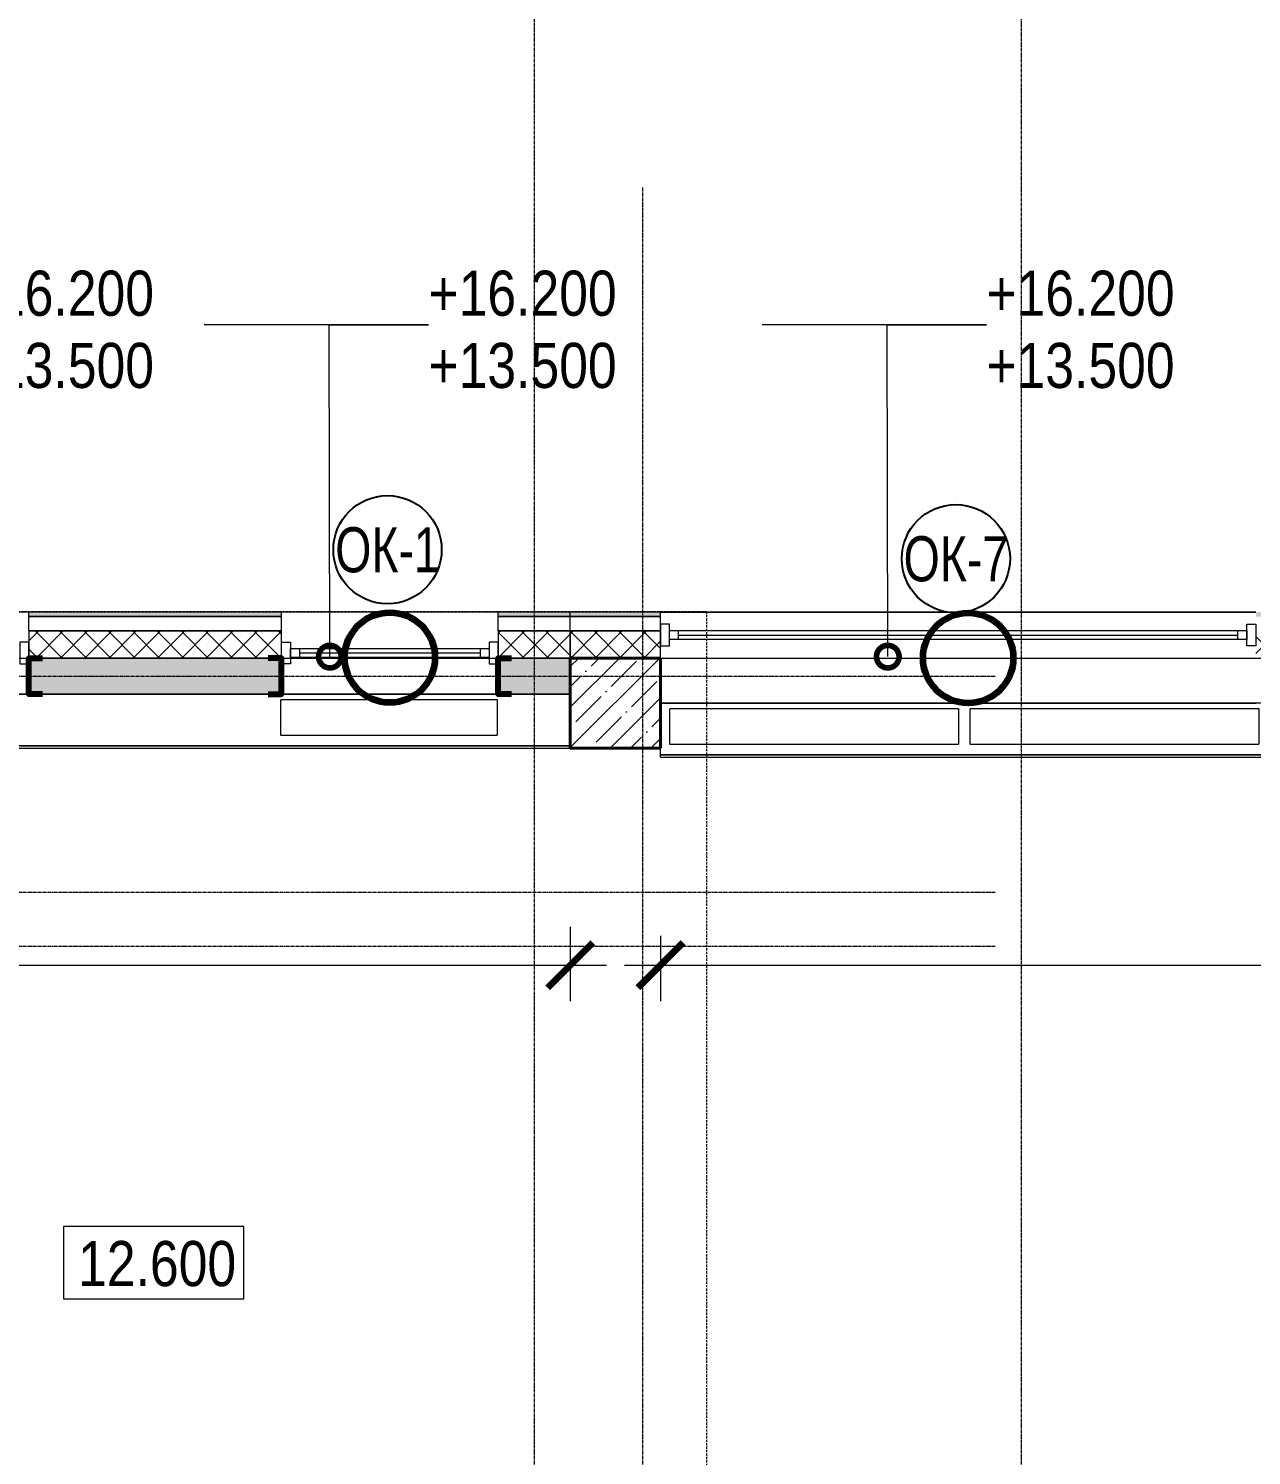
# Model space of a CAD drawing. Header units: millimetres. Extents: x -231292 to 573618, y -153144 to 564035.
# Drawn here: x 130127 to 136904, y 375381 to 383291 of the extents above; entities that cross this region are included whole.
import ezdxf
from ezdxf import colors
from ezdxf.entities.mleader import LeaderData, LeaderLine
from ezdxf.enums import TextEntityAlignment as Align
from ezdxf.math import Vec2, Vec3

# ---------------------------------------------------------------- set-up
doc = ezdxf.new("R2010")
doc.units = ezdxf.units.MM
for name, pattern in [('CENTER2', [28.575000000000003, 19.05, -3.175, 3.175, -3.175]), ('DASHED', [19.049999999999997, 12.7, -6.35]), ('HIDDEN2', [4.762499999999999, 3.175, -1.5875])]:
    doc.linetypes.add(name, pattern=pattern)
doc.layers.get('0').update_dxf_attribs({"color": 250})
doc.layers.get('Defpoints').update_dxf_attribs({"color": 250})
for name, color, linetype, lineweight in [('A-Wall_Материал_Газоблок_Контур', 250, 'Continuous', 0), ('АР_Колонны', 250, 'Continuous', 35), ('АР_Окна', 250, 'Continuous', 5), ('АР_Окна марка', 250, 'Continuous', 9), ('АР_Отметка', 7, 'Continuous', 13), ('АР_Отопительные приборы', 250, 'HIDDEN2', 0), ('АР_Проем', 250, 'Continuous', 0), ('АР_Размеры обшивки', 250, 'Continuous', 5), ('АР_Стены ЖБ', 250, 'Continuous', 35), ('АР_Стены ПЕНОблок', 250, 'Continuous', 20), ('АР_Тонкая', 250, 'Continuous', 5), ('АР_Утеплитель', 250, 'Continuous', 0), ('АР_Штриховка', 250, 'Continuous', 0), ('Зашивка радиаторов тип 1 (фанера и МДФ)', 250, 'Continuous', 0), ('КМ_Фахверки', 250, 'Continuous', 80), ('Марка окна', 250, 'Continuous', 0), ('РД_Воронки с кровли', 250, 'Continuous', 18), ('РД_Оси_100', 250, 'Continuous', 0)]:
    doc.layers.add(name, color=color, linetype=linetype, lineweight=lineweight)
doc.layers.add('АР_Делит', color=250, linetype='Continuous', lineweight=0, plot=False)
doc.layers.add('ОВ_КЛАПАНЫ', color=250, linetype='Continuous', lineweight=13, plot=False)
doc.styles.add('Arial_09', font='ARIALN.TTF', dxfattribs={"width": 0.9})
doc.styles.add('Arial_Narrow_08', font='ARIALN.TTF', dxfattribs={"width": 0.8})
doc.styles.add('Isocpeur3', font='isocpeur.ttf')
doc.styles.add('style1', font='ARIALN.TTF')
doc.dimstyles.new('Dim200_ареал', dxfattribs={"dimscale": 100, "dimtxt": 5, "dimasz": 2.5, "dimexe": 2, "dimexo": 2, "dimgap": 1, "dimtad": 1, "dimzin": 12, "dimdsep": 46, "dimtxsty": 'style1', "dimblk": 'ARCHTICK', "dimcen": 3, "dimdle": 2, "dimclrd": 256, "dimclre": 256, "dimaunit": 1, "dimadec": 0, "dimazin": 3, "dimtfac": 1, "dimtmove": 1, "dimatfit": 3, "dimldrblk": 'OPEN30', "dimfxl": 5, "dimfxlon": 1, "dimtolj": 1, "dimtzin": 0, "dimlwd": 9, "dimlwe": 9, "dimarcsym": 0})

# ---------------------------------------------------------------- blocks, each defined once
blk = doc.blocks.new('Отметка_план')
at = {"color": 7}
blk.add_lwpolyline([(0, 0), (10, 0), (10, 4), (0, 4)], close=True, dxfattribs=at)
at = {"style": 'Arial_Narrow_08', "width": 0.8}
blk.add_attdef('OTMG', text='', height=2.5, dxfattribs=at).set_placement((9.062177681735086, 0.7021629624557271), align=Align.RIGHT)
blk = doc.blocks.new('_DotSmall')
at = {"color": 0, "linetype": 'ByBlock', "const_width": 0.5}
blk.add_lwpolyline([(-0.0625, 0, 1), (0.0625, 0, 1)], format="xyb", close=True, dxfattribs=at)
blk = doc.blocks.new('Ф_пеноблок 200')
at = {"layer": 'КМ_Фахверки'}
blk.add_lwpolyline([(0, -75), (0, 0), (200, 0), (200, -75)], dxfattribs=at)
blk = doc.blocks.new('СОШ_2200_АР_ОСИ_М100_28.05.24')
at = {"layer": 'АР_Делит', "color": 5, "linetype": 'DASHED'}
blk.add_lwpolyline([(114955.0000000006, 135155), (114955.0000000003, -355.000000000844), (93595.0364531807, -355), (93595.0364531807, 13854.99999999997), (94145, 13854.99999999997), (94145, 68319.99991821285), (66055, 68319.99991821285), (66055, 13857.73031232829), (83455, 13857.73031232829), (83455, -355.0000000000291), (45245, -355.0000000004948), (45245.00000000003, 13145.00000000018), (44694.99999999991, 13145.00000000018), (44694.99999999991, 26755.00000000066), (45245, 26755.00000000087), (45245, 68319.99999999974), (20455.00000000081, 68319.9999999995), (20454.99993193266, 26754.99999999997), (27955, 26755.0000000009), (27955, 13145.0000000002), (-355.000000000291, 13144.99999999985), (-355.000000000291, 100855.0000081791), (37145, 100854.9999999999), (37145, 129155)], dxfattribs=at)
at = {"layer": 'РД_Оси_100', "linetype": 'CENTER2'}
for p, q in [((85199.99999999965, -6155.000000000844), (85199.99999999965, 139938.6787630788)), ((33000, 13499.99999999985), (85055, 13499.99999999997))]:
    blk.add_line(p, q, dxfattribs=at)
for points in [[(82499.99999999994, 139938.6787630788), (82500, -6155.000000000873)], [(83100, 16208.19462476458), (83100, -6155.00000000088)], [(85055, 12300.0000000002), (33500, 12300.00000000008), (33000.00000000002, 12450.00000000003)], [(85055, 11999.99999999997), (33500, 12000.00000000009), (33000.00000000002, 11850.00000000013)]]:
    blk.add_lwpolyline(points, dxfattribs=at)
blk = doc.blocks.new('Bottom_L_1200')
at = {"layer": 'АР_Отопительные приборы'}
blk.add_lwpolyline([(600, -99.9999999999909), (-600, -99.9999999999909), (-600, 100.0000000000091), (600, 100.0000000000091)], close=True, dxfattribs=at)
blk = doc.blocks.new('Bottom_L_1600')
at = {"layer": 'АР_Отопительные приборы'}
blk.add_lwpolyline([(800, -99.9999999999909), (-800, -99.9999999999909), (-800, 100.0000000000091), (800, 100.0000000000091)], close=True, dxfattribs=at)
blk = doc.blocks.new('_ArchTick')
at = {"color": 0, "linetype": 'ByBlock', "const_width": 0.15}
blk.add_lwpolyline([(-0.5, -0.5), (0.5, 0.5)], dxfattribs=at)
blk = doc.blocks.new('*D1021')
at = {"layer": 'Defpoints', "color": 0, "transparency": 16777216}
for p in [(117348.2989753523, 378510.7522767506), (133128.7676592795, 378510.7523051399), (133128.7676592795, 378098.752284774)]:
    blk.add_point(p, dxfattribs=at)
at = {"layer": 'АР_Размеры обшивки', "lineweight": 9, "transparency": 16777216}
for p, q in [((117348.2989753523, 378310.7522767506), (117348.2989753523, 377898.752284774)), ((133128.7676592795, 378310.7523051399), (133128.7676592795, 377898.752284774)), ((117148.2989753523, 378098.752284774), (133328.7676592795, 378098.752284774))]:
    blk.add_line(p, q, dxfattribs=at)
at = {"layer": 'АР_Размеры обшивки', "lineweight": 9, "transparency": 16777216, "xscale": 250, "yscale": 250, "zscale": 250, "rotation": 180}
blk.add_blockref('_ArchTick', (117348.2989753523, 378098.752284774), dxfattribs=at)
at = {"layer": 'АР_Размеры обшивки', "lineweight": 9, "transparency": 16777216, "xscale": 250, "yscale": 250, "zscale": 250}
blk.add_blockref('_ArchTick', (133128.7676592795, 378098.752284774), dxfattribs=at)
at = {"layer": 'АР_Размеры обшивки', "color": 0, "transparency": 16777216, "insert": (125238.5333173159, 378454.0387786349), "char_height": 500, "attachment_point": 5, "style": 'style1'}
blk.add_mtext('\\A1;15780', dxfattribs=at)
blk = doc.blocks.new('_Open30')
at = {"color": 0, "linetype": 'ByBlock', "lineweight": -2}
for p, q in [((-1, 0.26794919), (0, 0)), ((0, 0), (-1, -0.26794919)), ((0, 0), (-1, 0))]:
    blk.add_line(p, q, dxfattribs=at)
blk = doc.blocks.new('*D1038')
at = {"layer": 'Defpoints', "color": 0, "transparency": 16777216}
for p in [(133628.7676571318, 378460.7522348897), (144278.8041116618, 378460.7522769548), (144278.8041116618, 378098.7522565889)]:
    blk.add_point(p, dxfattribs=at)
at = {"layer": 'АР_Размеры обшивки', "lineweight": 9, "transparency": 16777216}
for p, q in [((133628.7676571318, 378260.7522348897), (133628.7676571318, 377898.7522565889)), ((144278.8041116618, 378260.7522769548), (144278.8041116618, 377898.7522565889)), ((133428.7676571318, 378098.7522565889), (144478.8041116618, 378098.7522565889))]:
    blk.add_line(p, q, dxfattribs=at)
at = {"layer": 'АР_Размеры обшивки', "lineweight": 9, "transparency": 16777216, "xscale": 250, "yscale": 250, "zscale": 250, "rotation": 180}
blk.add_blockref('_ArchTick', (133628.7676571318, 378098.7522565889), dxfattribs=at)
at = {"layer": 'АР_Размеры обшивки', "lineweight": 9, "transparency": 16777216, "xscale": 250, "yscale": 250, "zscale": 250}
blk.add_blockref('_ArchTick', (144278.8041116618, 378098.7522565889), dxfattribs=at)
at = {"layer": 'АР_Размеры обшивки', "color": 0, "transparency": 16777216, "insert": (138953.7858843968, 378454.0387504497), "char_height": 500, "attachment_point": 5, "style": 'style1'}
blk.add_mtext('\\A1;10650', dxfattribs=at)
blk = doc.blocks.new('МОК-Наименование')
at = {"layer": 'Defpoints'}
blk.add_circle((0, 0), 3, dxfattribs=at)
at = {"color": 0, "linetype": 'ByBlock', "lineweight": -2, "style": 'Isocpeur3', "width": 0.8, "flags": 4}
blk.add_attdef('АР-ОКНО:НАИМЕНОВАНИЕ', text='', height=2.5, dxfattribs=at).set_placement((-1.4210854715202e-14, 0), align=Align.MIDDLE)

msp = doc.modelspace()

# ---------------------------------------------------------------- linework, layer by layer
at = {"layer": 'A-Wall_Материал_Газоблок_Контур', "linetype": 'Continuous', "lineweight": 0}
for p, q in [((128928.7702838739, 379601.7525311889), (130128.7702838739, 379601.7525311889)), ((131528.7676592807, 379601.7525311889), (132728.7676592807, 379601.7525311889))]:
    msp.add_line(p, q, dxfattribs=at)
at = {"layer": 'АР_Колонны', "linetype": 'HIDDEN2', "lineweight": 25}
for p, q in [((133628.7676592795, 379801.7525311889), (133628.7676592795, 379301.7525311889)), ((133628.7676592795, 379301.7525311889), (133128.7676592795, 379301.7525311889))]:
    msp.add_line(p, q, dxfattribs=at)
at = {"layer": 'АР_Колонны', "linetype": 'Continuous', "lineweight": 35}
for p, q in [((133628.7676592795, 379301.7525311889), (133628.7676592795, 379801.7525311889)), ((133128.7676592795, 379301.7525311889), (133628.7676592795, 379301.7525311889))]:
    msp.add_line(p, q, dxfattribs=at)
at = {"layer": 'АР_Окна', "linetype": 'Continuous', "lineweight": 5}
for p, q in [((133728.7676592807, 379904.2525311889), (133728.7676592807, 379954.2525311889)), ((136828.7676592807, 379904.2525311889), (136828.7676592807, 379954.2525311889)), ((130128.7702838739, 379601.7525311889), (128928.7702838739, 379601.7525311889)), ((132728.7676592807, 379601.7525311889), (131528.7676592807, 379601.7525311889))]:
    msp.add_line(p, q, dxfattribs=at)
for points in [[(133678.7676592807, 379989.2525311889), (133628.7676592807, 379989.2525311889), (133628.7676592807, 379869.2525311889), (133678.7676592807, 379869.2525311889)], [(136878.7676592807, 379989.2525311889), (136928.7676592807, 379989.2525311889), (136928.7676592807, 379869.2525311889), (136878.7676592807, 379869.2525311889)]]:
    msp.add_lwpolyline(points, close=True, dxfattribs=at)
at = {"layer": 'АР_Проем', "linetype": 'Continuous', "lineweight": 0}
msp.add_line((133628.7676592795, 379551.7525311889), (136928.7676592795, 379551.7525311889), dxfattribs=at)
at = {"layer": 'АР_Стены ЖБ', "linetype": 'Continuous', "lineweight": 40}
for p, q in [((133628.7676592795, 379301.7525311889), (133628.7676592795, 379801.7525311889)), ((133128.7676592795, 379301.7525311889), (133628.7676592795, 379301.7525311889))]:
    msp.add_line(p, q, dxfattribs=at)
at = {"layer": 'АР_Стены ПЕНОблок', "linetype": 'Continuous', "lineweight": 20}
for p, q in [((130128.7702838739, 379601.7525311889), (131528.7676592807, 379601.7525311889)), ((132728.7676592807, 379601.7525311889), (133128.7676592795, 379601.7525311889))]:
    msp.add_line(p, q, dxfattribs=at)
at = {"layer": 'АР_Тонкая', "linetype": 'Continuous', "lineweight": 5}
msp.add_line((133628.7676592807, 379951.7525311889), (133628.7676592807, 380056.7525311889), dxfattribs=at)
at = {"layer": 'АР_Утеплитель', "linetype": 'Continuous', "lineweight": 0}
msp.add_line((133628.7676592807, 379801.7525311889), (133628.7676592807, 379951.7525311889), dxfattribs=at)
at = {"layer": 'Зашивка радиаторов тип 1 (фанера и МДФ)', "linetype": 'Continuous', "lineweight": 0}
for p, q in [((133128.7676592775, 379601.7525468777), (117348.2989753502, 379601.7525184884)), ((133128.7676598172, 379301.7525468777), (133128.7676592775, 379601.7525468777)), ((144278.8041124615, 379551.7525186926), (133628.7676592775, 379551.7525470819)), ((133628.7676584778, 379251.7525470819), (133628.7676592775, 379551.7525470819)), ((117348.2989758674, 379314.2525184884), (133128.7676597947, 379314.2525468777)), ((133128.7676597947, 379314.2525468777), (117348.2989758674, 379314.2525184884)), ((117348.2989758899, 379301.7525184884), (133128.7676598172, 379301.7525468777)), ((133628.7676585111, 379264.2525470819), (144278.8041116951, 379264.2525186926)), ((144278.8041116951, 379264.2525186926), (133628.7676585111, 379264.2525470819)), ((133628.7676584778, 379251.7525470819), (144278.8041116618, 379251.7525186926))]:
    msp.add_line(p, q, dxfattribs=at)

# ---------------------------------------------------------------- block references
at = {"layer": 'АР_Отметка'}
ref = msp.add_blockref('Отметка_план', (130319.7494847882, 376249.8700282668), dxfattribs=dict(at, xscale=100, yscale=100, zscale=100))
ref.add_attrib('OTMG', '12.600', dxfattribs={"layer": '0', "color": 0, "height": 249.9999999999999, "style": 'style1'}).set_placement((131277.1674418523, 376569.6865150708), align=Align.TOP_RIGHT)
at = {"layer": 'АР_Отопительные приборы', "rotation": 180}
for name, p in [('Bottom_L_1200', (132124.4519953105, 379471.7525311889)), ('Bottom_L_1600', (134480.2140208913, 379421.7525311889)), ('Bottom_L_1600', (136145.4466966346, 379421.7525311889))]:
    msp.add_blockref(name, p, dxfattribs=at)

# ---------------------------------------------------------------- dimensions: what is measured, and where the dimension line sits
at = {"layer": 'АР_Размеры обшивки'}
for base, p1, p2, picture, middle in [((133128.7676592795, 378098.752284774), (117348.2989753523, 378510.7522767506), (133128.7676592795, 378510.7523051399), '*D1021', (125238.5333173159, 378454.0387786349)), ((144278.8041116618, 378098.7522565889), (133628.7676571318, 378460.7522348897), (144278.8041116618, 378460.7522769548), '*D1038', (138953.7858843968, 378454.0387504497))]:
    dim = msp.add_linear_dim(base=base, p1=p1, p2=p2, dimstyle='Dim200_ареал', override={"dimdec": 0}, dxfattribs=at)
    dim.commit()
    dim.dimension.update_dxf_attribs({"geometry": picture, "text_midpoint": middle})

# ---------------------------------------------------------------- leaders
at = {"layer": 'Марка окна', "lineweight": 0, "ltscale": 20}
ml = msp.add_multileader_mtext('Standard', dxfattribs=at)
ml.set_content('+16.200\\P+13.500', color=256, style='style1')
ml.set_leader_properties(color=256, linetype='ByLayer', lineweight=-1)
ml.set_arrow_properties(name='DOTSMALL')
ml.build(insert=Vec2(0, 0))
ml.multileader.update_dxf_attribs({"text_left_attachment_type": 6, "text_right_attachment_type": 6, "dogleg_length": 200, "arrow_head_size": 250})
ctx = ml.context
ctx.base_point, ctx.char_height, ctx.arrow_head_size, ctx.landing_gap_size, ctx.plane_origin = Vec3(129778.7575235172, 381649.0330427396), 250, 250, 0, Vec3(127552.3993693342, 380195.4022245649)
ctx.left_attachment, ctx.right_attachment = 6, 6
notes = []
notes.append((ctx, [(1, (1, 1, 0), (129228.7134683986, 381649.0330427396), (1, 0), 550.0440551186039, [(0, [(129232.499427094, 379809.2201534651)], 0, [])])]))
ctx.mtext.insert, ctx.mtext.line_spacing_factor, ctx.mtext.flow_direction = Vec3(129778.7575235172, 381949.0330427396), 0.9600000000000002, 5
ctx.mtext.has_bg_fill, ctx.mtext.bg_color, ctx.mtext.bg_scale_factor, ctx.mtext.bg_transparency, ctx.mtext.use_window_bg_color = 1, -1027028792, 1.5, 0, 1
ml = msp.add_multileader_mtext('Standard', dxfattribs=at)
ml.set_content('+16.200\\P+13.500', color=256, style='style1')
ml.set_leader_properties(color=256, linetype='ByLayer', lineweight=-1)
ml.set_arrow_properties(name='DOTSMALL')
ml.build(insert=Vec2(0, 0))
ml.multileader.update_dxf_attribs({"text_left_attachment_type": 6, "text_right_attachment_type": 6, "dogleg_length": 200, "arrow_head_size": 250})
ctx = ml.context
ctx.base_point, ctx.char_height, ctx.arrow_head_size, ctx.landing_gap_size, ctx.plane_origin = Vec3(132342.8382888982, 381649.0330427396), 250, 250, 0, Vec3(130116.4801347152, 380195.4022245649)
ctx.left_attachment, ctx.right_attachment = 6, 6
notes.append((ctx, [(1, (1, 1, 0), (131792.7942337796, 381649.0330427396), (1, 0), 550.0440551186039, [(0, [(131796.5801924749, 379809.2201534651)], 0, [])])]))
ctx.mtext.insert, ctx.mtext.line_spacing_factor, ctx.mtext.flow_direction = Vec3(132342.8382888982, 381949.0330427396), 0.9600000000000002, 5
ctx.mtext.has_bg_fill, ctx.mtext.bg_color, ctx.mtext.bg_scale_factor, ctx.mtext.bg_transparency, ctx.mtext.use_window_bg_color = 1, -1027028792, 1.5, 0, 1
ml = msp.add_multileader_mtext('Standard', dxfattribs=at)
ml.set_content('+16.200\\P+13.500', color=256, style='style1')
ml.set_leader_properties(color=256, linetype='ByLayer', lineweight=-1)
ml.set_arrow_properties(name='DOTSMALL')
ml.build(insert=Vec2(0, 0))
ml.multileader.update_dxf_attribs({"text_left_attachment_type": 6, "text_right_attachment_type": 6, "dogleg_length": 200, "arrow_head_size": 250})
ctx = ml.context
ctx.base_point, ctx.char_height, ctx.arrow_head_size, ctx.landing_gap_size, ctx.plane_origin = Vec3(135434.6946631624, 381649.0330427396), 250, 250, 0, Vec3(133208.3365089794, 380195.4022245649)
ctx.left_attachment, ctx.right_attachment = 6, 6
notes.append((ctx, [(1, (1, 1, 0), (134884.6506080438, 381649.0330427396), (1, 0), 550.0440551186039, [(0, [(134888.4365667392, 379809.2201534651)], 0, [])])]))
ctx.mtext.insert, ctx.mtext.line_spacing_factor, ctx.mtext.flow_direction = Vec3(135434.6946631624, 381949.0330427396), 0.9600000000000002, 5
ctx.mtext.has_bg_fill, ctx.mtext.bg_color, ctx.mtext.bg_scale_factor, ctx.mtext.bg_transparency, ctx.mtext.use_window_bg_color = 1, -1027028792, 1.5, 0, 1
at = {"layer": 'РД_Воронки с кровли', "lineweight": 70}
ml = msp.add_multileader_mtext('Standard', dxfattribs=at)
ml.set_content('ВК_Под потолком 4 этажа уйдет в с.у. соседний. ниже опускать не надо.', color=256, style='style1')
ml.set_leader_properties(color=256)
ml.build(insert=Vec2(0, 0))
ml.multileader.update_dxf_attribs({"has_dogleg": 0, "text_left_attachment_type": 6, "text_right_attachment_type": 6, "arrow_head_size": 500, "scale": 100})
ctx = ml.context
ctx.base_point, ctx.scale, ctx.char_height, ctx.arrow_head_size, ctx.landing_gap_size, ctx.plane_origin, ctx.plane_x_axis, ctx.plane_y_axis = Vec3(89976.72127850856, 372153.4945134323), 100, 300, 500, 50, Vec3(64943.19160450598, 362296.3945688576), Vec3(1, 1.017037829441319e-08), Vec3(-1.017037829441319e-08, 1)
ctx.left_attachment, ctx.right_attachment = 6, 6
notes.append((ctx, [(0, (1, 1, 0), (94475.6489729151, 372153.4945591881), (-1, -1.017037829441319e-08), 8, [(1, [(102928.7676592808, 377981.7540819303)], 0, [])])]))
ctx.mtext.insert, ctx.mtext.text_direction, ctx.mtext.rotation, ctx.mtext.width, ctx.mtext.defined_height, ctx.mtext.flow_direction = Vec3(90028.76765928075, 372541.6936954078), Vec3(1, 1.017037829441319e-08), 1.017037829441319e-08, 4538.94863081179, 395.1569591607427, 5
for ctx, leaders in notes:
    for number, flags, end, landing, length, lines in leaders:
        leader = LeaderData()
        leader.index, (leader.has_last_leader_line, leader.has_dogleg_vector, leader.attachment_direction) = number, flags
        leader.last_leader_point, leader.dogleg_vector, leader.dogleg_length = Vec3(end), Vec3(landing), length
        for number, points, colour, breaks in lines:
            line = LeaderLine()
            line.index, line.vertices, line.color, line.breaks = number, Vec3.list(points), colors.encode_raw_color(colour), breaks
            leader.lines.append(line)
        ctx.leaders.append(leader)

# ---------------------------------------------------------------- next in the draw order: hatches: boundary and pattern name
at = {"layer": 'АР_Штриховка', "linetype": 'Continuous', "lineweight": 0}
h = msp.add_hatch(dxfattribs=at)
h.set_pattern_fill('_U', color=256, angle=-2.466755403602463e-14, style=0, pattern_type=0)
h.set_pattern_definition([(0, (50428.76765928075, 366201.7525311889), (4.305300363422457e-16, 1), [])])
h.paths.add_polyline_path([(116483.7676592808, 380056.7525311889), (116458.7676592808, 380031.7525311889), (118128.7676592808, 380031.7525311889), (118128.7676592808, 380056.7525311889)], flags=0)
h.paths.add_polyline_path([(119328.7676592808, 380056.7525311889), (119328.7676592808, 380031.7525311889), (120228.7676592808, 380031.7525311889), (120228.7676592808, 380056.7525311889)], flags=0)
h.paths.add_polyline_path([(121428.7676592808, 380056.7525311889), (121428.7676592808, 380031.7525311889), (122628.7676592808, 380031.7525311889), (122628.7676592808, 380056.7525311889)], flags=0)
h.paths.add_polyline_path([(125928.7676592808, 380056.7525311889), (125928.7676592808, 380031.7525311889), (126828.7676592806, 380031.7525311889), (126828.7676592806, 380056.7525311889)], flags=0)
h.paths.add_polyline_path([(128028.7676592806, 380056.7525311889), (128028.7676592806, 380031.7525311889), (128928.7702838739, 380031.7525311889), (128928.7702838739, 380056.7525311889)], flags=0)
h.paths.add_polyline_path([(130128.7702838739, 380056.7525311889), (130128.7702838739, 380031.7525311889), (131528.7676592807, 380031.7525311889), (131528.7676592807, 380056.7525311889)], flags=0)
h.paths.add_polyline_path([(132728.7676592807, 380056.7525311889), (132728.7676592807, 380031.7525311889), (133128.7676592795, 380031.7525311889), (133128.7676592795, 380056.7525311889)], flags=0)
h = msp.add_hatch(dxfattribs=at)
h.set_pattern_fill('_U', color=256, angle=-360, style=0, pattern_type=0)
h.set_pattern_definition([(0, (50428.76765928075, 366201.7525311889), (-2.449293598294706e-16, 1), [])])
h.paths.add_polyline_path([(133128.7676592795, 380056.7525311889), (133128.7676592795, 380031.7525311889), (133628.7676592807, 380031.7525311889), (133628.7676592807, 380056.7525311889)], flags=0)
h.paths.add_polyline_path([(136928.7676592807, 380056.7525311889), (136928.7676592807, 380031.7525311889), (137828.7702838739, 380031.7525311889), (137828.7702838739, 380056.7525311889)], flags=0)
h.paths.add_polyline_path([(139028.7702838739, 380056.7525311889), (139028.7702838739, 380031.7525311889), (139928.7676592806, 380031.7525311889), (139928.7676592806, 380056.7525311889)], flags=0)
h.paths.add_polyline_path([(141128.7676592806, 380056.7525311889), (141128.7676592806, 380031.7525311889), (142028.7676592805, 380031.7525311889), (142028.7676592805, 380056.7525311889)], flags=0)
h.paths.add_polyline_path([(143228.7676592805, 380056.7525311889), (143228.7676592805, 380031.7525311889), (144598.7676592807, 380031.7525311889), (144573.7676592807, 380056.7525311889)], flags=0)
h = msp.add_hatch(dxfattribs=at)
h.set_pattern_fill('ANSI37', color=256, scale=30, angle=-2.466755403602463e-14, style=0)
h.set_pattern_definition([(44.99999999999999, (50428.76765928075, 366201.7525311889), (-67.35192090801863, 67.35192090801868), []), (135, (50428.76765928075, 366201.7525311889), (-67.35192090801868, -67.35192090801861), [])])
h.paths.add_polyline_path([(116378.7676592808, 379951.7525311889), (116228.7676592808, 379801.7525311889), (118128.7676592808, 379801.7525311889), (118128.7676592808, 379951.7525311889)], flags=0)
h.paths.add_polyline_path([(119328.7676592808, 379951.7525311889), (119328.7676592808, 379801.7525311889), (120228.7676592808, 379801.7525311889), (120228.7676592808, 379951.7525311889)], flags=0)
h.paths.add_polyline_path([(121428.7676592808, 379951.7525311889), (121428.7676592808, 379801.7525311889), (122628.7676592808, 379801.7525311889), (122628.7676592808, 379951.7525311889)], flags=0)
h.paths.add_polyline_path([(125928.7676592808, 379951.7525311889), (125928.7676592808, 379801.7525311889), (126828.7676592806, 379801.7525311889), (126828.7676592806, 379951.7525311889)], flags=0)
h.paths.add_polyline_path([(128028.7676592806, 379951.7525311889), (128028.7676592806, 379801.7525311889), (128928.7702838739, 379801.7525311889), (128928.7702838739, 379951.7525311889)], flags=0)
h.paths.add_polyline_path([(130128.7702838739, 379951.7525311889), (130128.7702838739, 379801.7525311889), (131528.7676592807, 379801.7525311889), (131528.7676592807, 379951.7525311889)], flags=0)
h.paths.add_polyline_path([(132728.7676592807, 379951.7525311889), (132728.7676592807, 379801.7525311889), (133128.7676592795, 379801.7525311889), (133128.7676592795, 379951.7525311889)], flags=0)
h = msp.add_hatch(dxfattribs=at)
h.set_pattern_fill('ANSI37', color=256, scale=30, angle=-360, style=0)
h.set_pattern_definition([(45, (50428.76765928075, 366201.7525311889), (-67.35192090801867, 67.35192090801864), []), (135, (50428.76765928075, 366201.7525311889), (-67.35192090801864, -67.35192090801866), [])])
h.paths.add_polyline_path([(133128.7676592795, 379951.7525311889), (133128.7676592795, 379801.7525311889), (133628.7676592807, 379801.7525311889), (133628.7676592807, 379951.7525311889)], flags=0)
h.paths.add_polyline_path([(136928.7676592807, 379951.7525311889), (136928.7676592807, 379801.7525311889), (137828.7702838739, 379801.7525311889), (137828.7702838739, 379951.7525311889)], flags=0)
h.paths.add_polyline_path([(139028.7702838739, 379951.7525311889), (139028.7702838739, 379801.7525311889), (139928.7676592806, 379801.7525311889), (139928.7676592806, 379951.7525311889)], flags=0)
h.paths.add_polyline_path([(141128.7676592806, 379951.7525311889), (141128.7676592806, 379801.7525311889), (142028.7676592805, 379801.7525311889), (142028.7676592805, 379951.7525311889)], flags=0)
h.paths.add_polyline_path([(143228.7676592805, 379951.7525311889), (143228.7676592805, 379801.7525311889), (144828.7676592807, 379801.7525311889), (144678.7676592807, 379951.7525311889)], flags=0)
h = msp.add_hatch(dxfattribs=at)
h.set_pattern_fill('AR-CONC', color=256, angle=-2.466755403602463e-14, style=0)
h.set_pattern_definition([(49.99999999999996, (50428.76765928075, 366201.7525311889), (182.184668996004, -15.93908553890316), [19.05, -209.55]), (355, (50428.76765928075, 366201.7525311889), (-35.24342142496926, 191.0568452390352), [15.24, -167.64058417]), (100.4514447, (50443.94966628076, 366200.424277689), (146.9412470903534, 175.117751912195), [16.1900088, -178.0902446]), (46.18419999999997, (50428.76765928075, 366252.5525311889), (271.0790408921299, -42.04232793272726), [28.575, -314.325]), (96.63555760999994, (50451.35755928076, 366249.0490311889), (237.4041340515031, 247.4261245977214), [24.28502314, -267.13560816]), (351.1841511700001, (50428.76765928075, 366252.5525311889), (237.4041340649771, 247.4261245855325), [22.85996707, -251.45973192]), (20.99999999999998, (50454.16765928076, 366239.852531189), (151.6143912691324, -102.2651981870877), [19.05, -209.55]), (326.0000000000001, (50454.16765928076, 366239.852531189), (61.80202834764715, 184.1879661223192), [15.24, -167.64]), (71.45144499999996, (50466.80219188076, 366231.3304312889), (213.4164192787162, 81.92276888590516), [16.1900088, -178.0899376]), (37.49999999999998, (50428.76765928075, 366201.7525311889), (3.088603250591853, 84.55503887315311), [0, -165.608, 0, -170.18, 0, -168.275]), (7.499999999999974, (50428.76765928075, 366201.7525311889), (66.81966251030579, 100.1805748181195), [0, -97.02799999999999, 0, -161.798, 0, -64.135]), (327.5, (50372.12565928076, 366201.7525311889), (135.5905951668714, -5.728743992673502), [0, -63.5, 0, -198.12, 0, -262.89]), (317.5, (50346.72565928075, 366201.7525311889), (148.129181386018, 25.42649103333297), [0, -82.55, 0, -131.572, 0, -186.69])])
h.paths.add_polyline_path([(116228.7676592808, 379801.7525311889), (116228.7676592808, 379601.7525311889), (118128.7676592808, 379601.7525311889), (118128.7676592808, 379801.7525311889)], flags=0)
h.paths.add_polyline_path([(119328.7676592808, 379801.7525311889), (119328.7676592808, 379601.7525311889), (120228.7676592808, 379601.7525311889), (120228.7676592808, 379801.7525311889)], flags=0)
h.paths.add_polyline_path([(121428.7676592808, 379801.7525311889), (121428.7676592808, 379601.7525311889), (122628.7676592808, 379601.7525311889), (122628.7676592808, 379801.7525311889)], flags=0)
h.paths.add_polyline_path([(125928.7676592808, 379801.7525311889), (125928.7676592808, 379601.7525311889), (126828.7676592806, 379601.7525311889), (126828.7676592806, 379801.7525311889)], flags=0)
h.paths.add_polyline_path([(128028.7676592806, 379801.7525311889), (128028.7676592806, 379601.7525311889), (128928.7702838739, 379601.7525311889), (128928.7702838739, 379801.7525311889)], flags=0)
h.paths.add_polyline_path([(130128.7702838739, 379801.7525311889), (130128.7702838739, 379601.7525311889), (131528.7676592807, 379601.7525311889), (131528.7676592807, 379801.7525311889)], flags=0)
h.paths.add_polyline_path([(132728.7676592807, 379801.7525311889), (132728.7676592807, 379601.7525311889), (133128.7676592795, 379601.7525311889), (133128.7676592795, 379801.7525311889)], flags=0)
at = {"layer": 'АР_Штриховка', "linetype": 'Continuous', "lineweight": 5}
h = msp.add_hatch(dxfattribs=at)
h.set_pattern_fill('ANSI35', color=256, scale=25, angle=-360, style=0)
h.set_pattern_definition([(44.99999999999999, (50428.76765928075, 366201.7525311889), (-112.2532015133644, 112.2532015133644), []), (44.99999999999999, (50541.02090928076, 366201.7525311889), (-112.2532015133644, 112.2532015133644), [198.4375, -39.6875, 0, -39.6875])])
h.paths.add_polyline_path([(133128.7676592795, 379801.7525311889), (133128.7676592795, 379301.7525311889), (133628.7676592795, 379301.7525311889), (133628.7676592795, 379801.7525311889)], flags=0)

# ---------------------------------------------------------------- next in the draw order: linework, layer by layer
at = {"layer": 'A-Wall_Материал_Газоблок_Контур', "linetype": 'Continuous', "lineweight": 0}
for p, q in [((130128.7702838739, 380056.7525311889), (128928.7702838739, 380056.7525311889)), ((132728.7676592807, 380056.7525311889), (131528.7676592807, 380056.7525311889)), ((136928.7676592807, 380056.7525311889), (133628.7676592807, 380056.7525311889)), ((133628.7676592807, 379801.7525311889), (136928.7676592807, 379801.7525311889))]:
    msp.add_line(p, q, dxfattribs=at)
at = {"layer": 'АР_Колонны', "linetype": 'HIDDEN2', "lineweight": 25}
for p, q in [((133128.7676592795, 379801.7525311889), (133628.7676592795, 379801.7525311889)), ((133128.7676592795, 379301.7525311889), (133128.7676592795, 379801.7525311889))]:
    msp.add_line(p, q, dxfattribs=at)
at = {"layer": 'АР_Колонны', "linetype": 'Continuous', "lineweight": 35}
for p, q in [((133128.7676592795, 379801.7525311889), (133128.7676592795, 379301.7525311889)), ((133628.7676592795, 379801.7525311889), (133128.7676592795, 379801.7525311889))]:
    msp.add_line(p, q, dxfattribs=at)
at = {"layer": 'АР_Окна', "linetype": 'Continuous', "lineweight": 5}
for p, q in [((130128.7702838739, 380056.7525311889), (128928.7702838739, 380056.7525311889)), ((132728.7676592807, 380056.7525311889), (131528.7676592807, 380056.7525311889)), ((133628.7676592807, 380056.7525311889), (136928.7676592807, 380056.7525311889)), ((133728.7676592807, 379929.2525311889), (136828.7676592807, 379929.2525311889)), ((131628.7676592807, 379854.2525311889), (131628.7676592807, 379804.2525311889)), ((132628.7676592807, 379829.2525311889), (131628.7676592807, 379829.2525311889)), ((132628.7676592807, 379854.2525311889), (132628.7676592807, 379804.2525311889)), ((133628.7676592807, 379801.7525311889), (136928.7676592807, 379801.7525311889))]:
    msp.add_line(p, q, dxfattribs=at)
for points in [[(133678.7676592807, 379904.2525311889), (133678.7676592807, 379954.2525311889), (136878.7676592807, 379954.2525311889), (136878.7676592807, 379904.2525311889)], [(130078.7702838739, 379769.2525311889), (130128.7702838739, 379769.2525311889), (130128.7702838739, 379889.2525311889), (130078.7702838739, 379889.2525311889)], [(131578.7676592807, 379769.2525311889), (131528.7676592807, 379769.2525311889), (131528.7676592807, 379889.2525311889), (131578.7676592807, 379889.2525311889)], [(132678.7676592807, 379769.2525311889), (132728.7676592807, 379769.2525311889), (132728.7676592807, 379889.2525311889), (132678.7676592807, 379889.2525311889)], [(132678.7676592807, 379854.2525311889), (132678.7676592807, 379804.2525311889), (131578.7676592807, 379804.2525311889), (131578.7676592807, 379854.2525311889)]]:
    msp.add_lwpolyline(points, close=True, dxfattribs=at)
at = {"layer": 'АР_Проем', "linetype": 'Continuous', "lineweight": 0}
msp.add_line((133628.7676592795, 379801.7525311889), (136928.7676592795, 379801.7525311889), dxfattribs=at)
at = {"layer": 'АР_Стены ЖБ', "linetype": 'Continuous', "lineweight": 40}
for p, q in [((133128.7676592795, 379801.7525311889), (133128.7676592795, 379301.7525311889)), ((133628.7676592795, 379801.7525311889), (133128.7676592795, 379801.7525311889))]:
    msp.add_line(p, q, dxfattribs=at)
at = {"layer": 'АР_Стены ПЕНОблок', "linetype": 'Continuous', "lineweight": 20}
for p, q in [((130128.7702838739, 379801.7525311889), (130128.7702838739, 379601.7525311889)), ((131528.7676592807, 379801.7525311889), (130128.7702838739, 379801.7525311889)), ((131528.7676592807, 379601.7525311889), (131528.7676592807, 379801.7525311889)), ((132728.7676592807, 379801.7525311889), (132728.7676592807, 379601.7525311889)), ((133128.7676592795, 379801.7525311889), (132728.7676592807, 379801.7525311889)), ((133128.7676592795, 379601.7525311889), (133128.7676592795, 379801.7525311889))]:
    msp.add_line(p, q, dxfattribs=at)
at = {"layer": 'АР_Тонкая', "linetype": 'Continuous', "lineweight": 5}
for p, q in [((130128.7702838739, 379951.7525311889), (130128.7702838739, 380056.7525311889)), ((131528.7676592807, 380056.7525311889), (130128.7702838739, 380056.7525311889)), ((131528.7676592807, 380031.7525311889), (130128.7702838739, 380031.7525311889)), ((130128.7702838739, 380031.7525311889), (131528.7676592807, 380031.7525311889)), ((131528.7676592807, 379951.7525311889), (131528.7676592807, 380056.7525311889)), ((132728.7676592807, 379951.7525311889), (132728.7676592807, 380056.7525311889)), ((133128.7676592795, 380056.7525311889), (132728.7676592807, 380056.7525311889)), ((133128.7676592795, 380031.7525311889), (132728.7676592807, 380031.7525311889)), ((132728.7676592807, 380031.7525311889), (133128.7676592795, 380031.7525311889)), ((133128.7676592795, 379951.7525311889), (133128.7676592795, 380056.7525311889)), ((133128.7676592795, 379951.7525311889), (133128.7676592795, 380056.7525311889)), ((133628.7676592807, 380056.7525311889), (133128.7676592795, 380056.7525311889)), ((133628.7676592807, 380031.7525311889), (133128.7676592795, 380031.7525311889)), ((133128.7676592795, 380031.7525311889), (133628.7676592807, 380031.7525311889)), ((130128.7702838739, 379951.7525311889), (131528.7676592807, 379951.7525311889)), ((132728.7676592807, 379951.7525311889), (133128.7676592795, 379951.7525311889)), ((133128.7676592795, 379951.7525311889), (133628.7676592807, 379951.7525311889))]:
    msp.add_line(p, q, dxfattribs=at)
at = {"layer": 'АР_Утеплитель', "linetype": 'Continuous', "lineweight": 0}
for p, q in [((130128.7702838739, 379951.7525311889), (130128.7702838739, 379801.7525311889)), ((131528.7676592807, 379951.7525311889), (130128.7702838739, 379951.7525311889)), ((131528.7676592807, 379801.7525311889), (131528.7676592807, 379951.7525311889)), ((132728.7676592807, 379951.7525311889), (132728.7676592807, 379801.7525311889)), ((133128.7676592795, 379951.7525311889), (132728.7676592807, 379951.7525311889)), ((133128.7676592795, 379801.7525311889), (133128.7676592795, 379951.7525311889)), ((133128.7676592795, 379951.7525311889), (133128.7676592795, 379801.7525311889)), ((133628.7676592807, 379951.7525311889), (133128.7676592795, 379951.7525311889)), ((130128.7702838739, 379801.7525311889), (131528.7676592807, 379801.7525311889)), ((132728.7676592807, 379801.7525311889), (133128.7676592795, 379801.7525311889)), ((133128.7676592795, 379801.7525311889), (133628.7676592807, 379801.7525311889))]:
    msp.add_line(p, q, dxfattribs=at)
at = {"layer": 'КМ_Фахверки', "lineweight": 5}
msp.add_lwpolyline([(144828.7676592807, 434776.7525311891), (116228.7676592808, 434776.7523676151), (116228.7676592808, 379801.7525311891), (144828.7676592807, 379801.7525311891), (144828.7676592807, 434776.7525311891)], dxfattribs=at)
at = {"layer": 'ОВ_КЛАПАНЫ', "lineweight": 90}
for centre in [(132128.7676592807, 379804.2525311889), (135333.8666719853, 379801.7525311889)]:
    msp.add_circle(centre, 250, dxfattribs=at)

# ---------------------------------------------------------------- next in the draw order: block references
at = {"layer": 'АР_Окна марка', "linetype": 'Continuous', "lineweight": 9}
ref = msp.add_blockref('МОК-Наименование', (132115.7951337556, 380402.0331397884), dxfattribs=dict(at, xscale=100, yscale=100, zscale=100))
ref.add_attrib('АР-ОКНО:НАИМЕНОВАНИЕ', 'ОК-1', dxfattribs={"layer": '0', "color": 0, "linetype": 'ByBlock', "lineweight": -2, "height": 250, "style": 'Arial_09', "width": 0.9}).set_placement((132115.7951337556, 380402.0331397884), align=Align.MIDDLE)
ref = msp.add_blockref('МОК-Наименование', (135265.7951337543, 380352.0331397884), dxfattribs=dict(at, xscale=100, yscale=100, zscale=100))
ref.add_attrib('АР-ОКНО:НАИМЕНОВАНИЕ', 'ОК-7', dxfattribs={"layer": '0', "color": 0, "linetype": 'ByBlock', "lineweight": -2, "height": 250, "style": 'Arial_09', "width": 0.9}).set_placement((135265.7951337543, 380352.0331397884), align=Align.MIDDLE)
at = {"layer": 'КМ_Фахверки'}
for p, rotation in [((130128.7702838738, 379601.7525311891), 90.00000000000001), ((132728.7676592807, 379601.7525311891), 90)]:
    msp.add_blockref('Ф_пеноблок 200', p, dxfattribs=dict(at, rotation=rotation))
at = {"layer": 'КМ_Фахверки', "xscale": -1, "rotation": 270}
msp.add_blockref('Ф_пеноблок 200', (131528.7676592807, 379601.7525311891), dxfattribs=at)
at = {"layer": 'РД_Оси_100'}
msp.add_blockref('СОШ_2200_АР_ОСИ_М100_28.05.24', (50428.76765928075, 366201.7525311889), dxfattribs=at)

doc.saveas('drawing.dxf')
